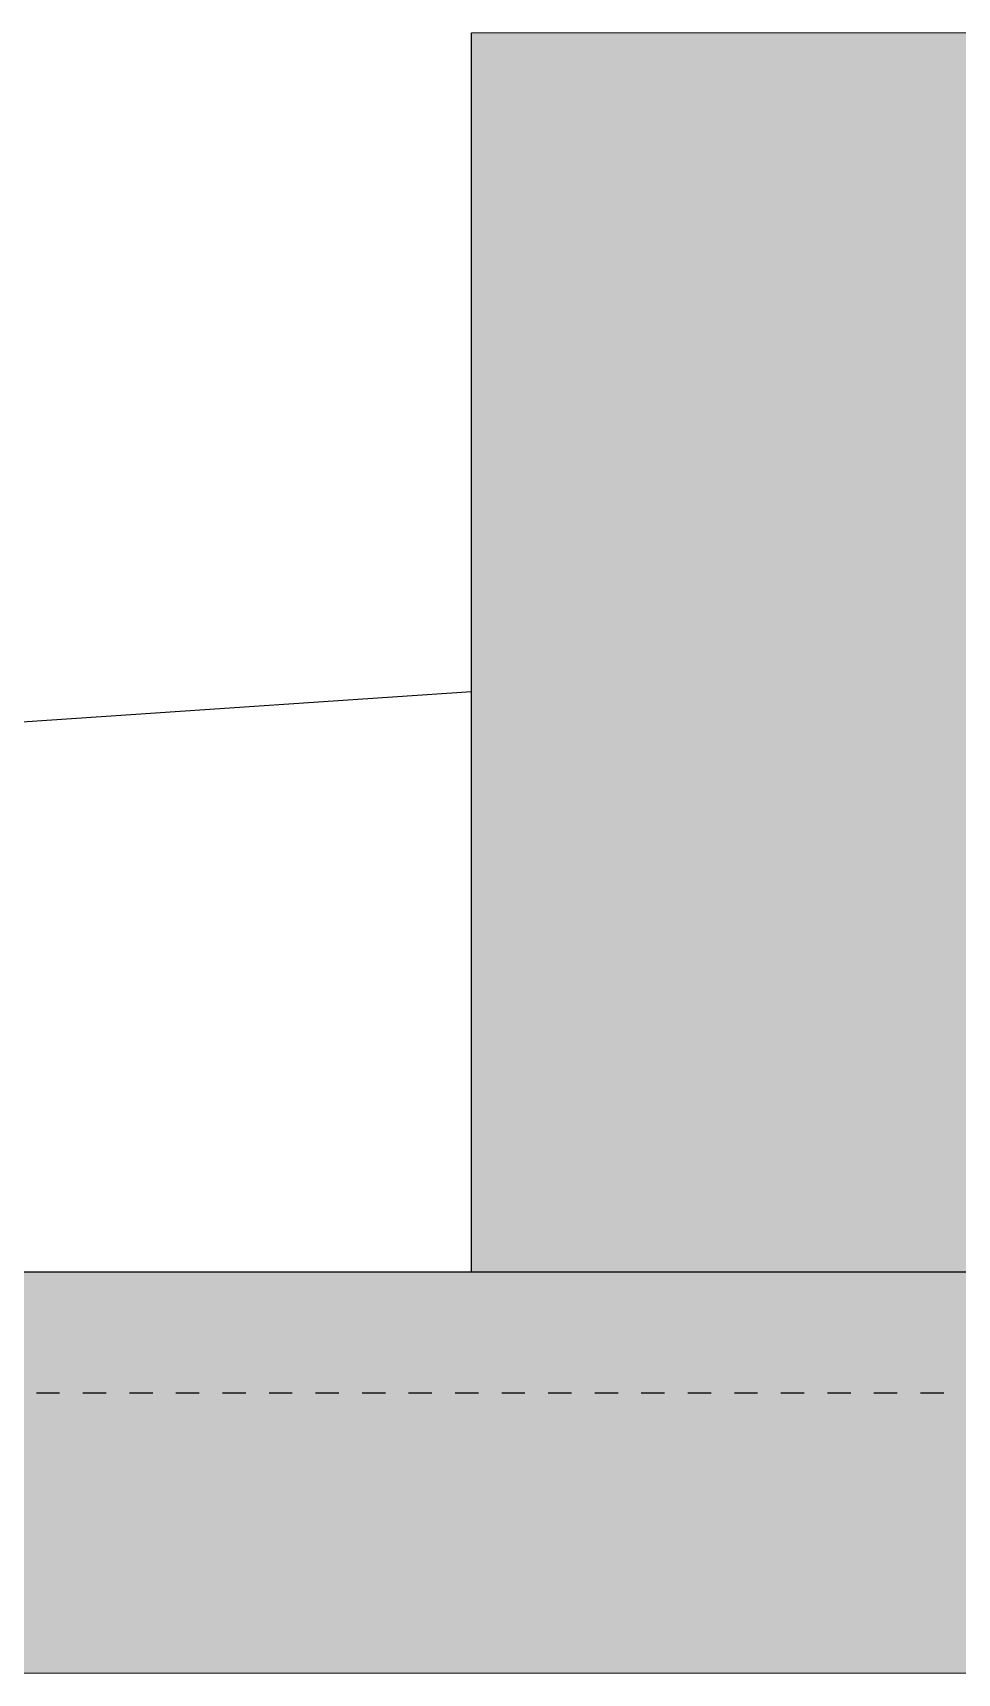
# Model space of a CAD drawing. Header units: metres. Extents: x -442 to 316, y -503 to 125.
# Drawn here: x 113.74 to 117.72, y -299.3 to -292.25 of the extents above; entities that cross this region are included whole.
import ezdxf

# ---------------------------------------------------------------- set-up
doc = ezdxf.new("R2010")
doc.units = ezdxf.units.M
doc.linetypes.add('ČÁRKOVANÁ', pattern=[19.049999999999997, 12.7, -6.35])
doc.layers.add('FLOATING-WINDOWS', color=2, linetype='Continuous', plot=False)
doc.layers.add('SRAFA', color=251, linetype='Continuous')
doc.layers.add('SRAFY', color=3, linetype='Continuous')

msp = doc.modelspace()

# ---------------------------------------------------------------- hatches: boundary and pattern name
at = {"layer": 'SRAFY', "linetype": 'Continuous', "lineweight": 0}
for points in [[(126.1708907772693, -292.2468430700189), (115.6308907772693, -292.2468430700189), (115.6308907772693, -297.5713275397279), (126.1708907772693, -297.5713275397279)], [(129.1668479111683, -297.5713275397279), (108.6386057345591, -297.571327539728), (108.6386057345591, -299.2968648391503), (129.1668479111682, -299.2968648391503)]]:
    msp.add_hatch(color=252, dxfattribs=at).paths.add_polyline_path(points)

# ---------------------------------------------------------------- linework, layer by layer
at = {"layer": 'FLOATING-WINDOWS', "linetype": 'Continuous', "lineweight": 0, "ltscale": 20}
msp.add_line((108.6318006645406, -299.2968648391502), (129.1668479111682, -299.2968648391502), dxfattribs=at)
msp.add_lwpolyline([(126.1708907772693, -292.2468430700189), (115.6308907772693, -292.2468430700189), (115.6308907772693, -297.5713275397279), (126.1708907772693, -297.5713275397279)], close=True, dxfattribs=at)
at = {"layer": 'SRAFA', "linetype": 'Continuous'}
for p, q in [((115.6308907772693, -297.5713275397279), (115.6308907772693, -292.246843070019)), ((108.6386057345591, -295.5468430819413), (115.6308907772693, -295.0778504370928)), ((108.6386057345591, -297.571327539728), (129.1668479111683, -297.5713275397279))]:
    msp.add_line(p, q, dxfattribs=at)
at = {"layer": 'SRAFA', "color": 1, "linetype": 'ČÁRKOVANÁ', "ltscale": 0.0075}
msp.add_line((72.36011757093877, -298.091327539728), (129.1668479111683, -298.0913275397284), dxfattribs=at)

doc.saveas('drawing.dxf')
